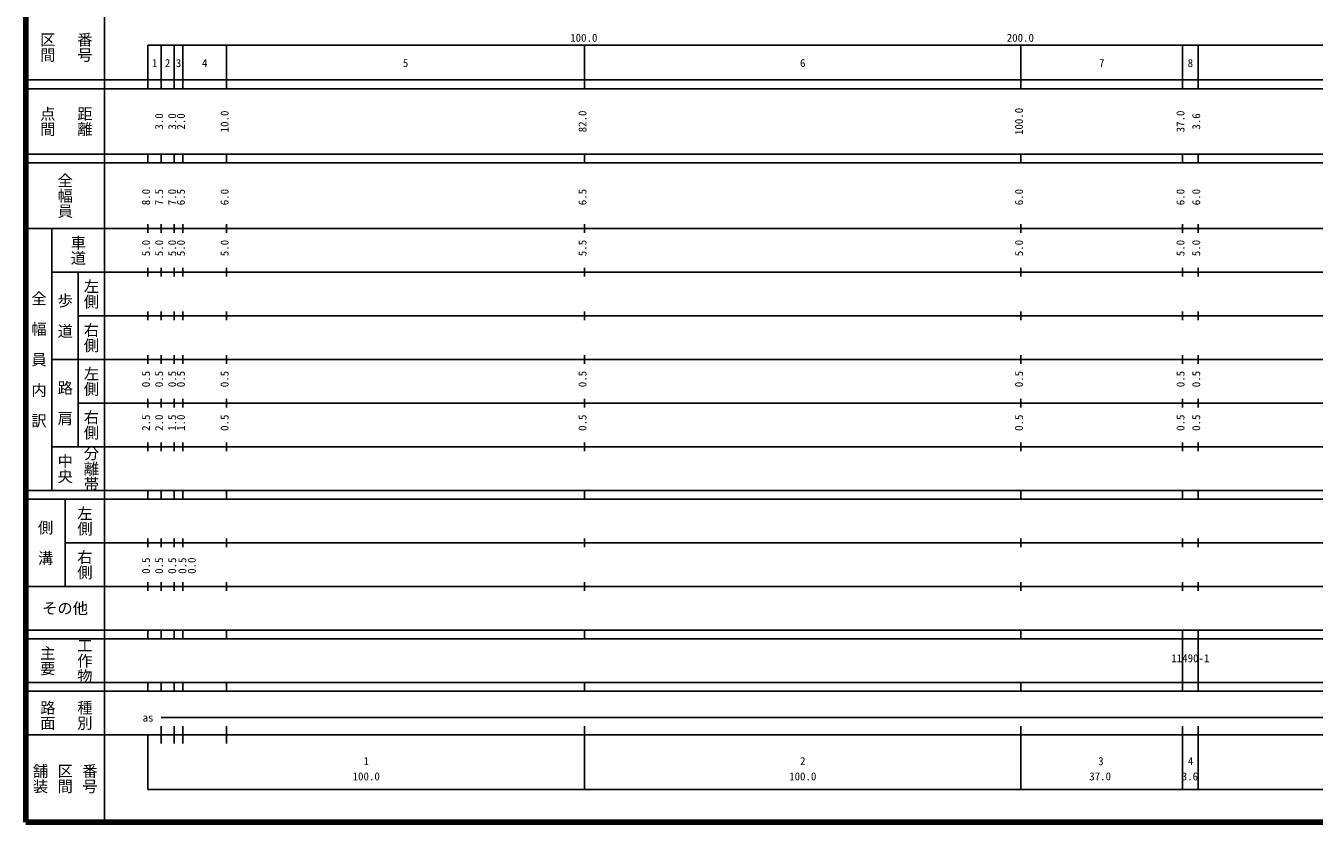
# Model space of a CAD drawing. Units: millimetres on the paper, enlarged 1000 times. Extents: x 40000 to 680000, y 20000 to 380000.
# Drawn here: x 40000 to 335178, y 20000 to 202409 of the extents above; entities that cross this region are included whole.
import ezdxf
from ezdxf.enums import TextEntityAlignment as Align

# ---------------------------------------------------------------- set-up
doc = ezdxf.new("R2010")
doc.units = ezdxf.units.MM
doc.header["$LTSCALE"] = 1000
doc.layers.add('M-TTL', color=2, linetype='Continuous', lineweight=140)
doc.layers.add('M-TTL-BAND', color=7, linetype='Continuous', lineweight=25)
doc.styles.add('@ＭＳ ゴシック', font='')
doc.styles.add('ＭＳ ゴシック', font='')
doc.styles.get('@ＭＳ ゴシック').set_extended_font_data('@MS Gothic')
doc.styles.get('ＭＳ ゴシック').set_extended_font_data('MS Gothic')

msp = doc.modelspace()

# ---------------------------------------------------------------- linework, layer by layer
at = {"layer": 'M-TTL'}
for p, q in [((40000, 380000), (40000, 20000)), ((40000, 20000), (680000, 20000))]:
    msp.add_line(p, q, dxfattribs=at)
at = {"layer": 'M-TTL-BAND'}
for p, q in [((58000, 370000), (58000, 20000)), ((68000, 198000), (579000, 198000)), ((68000, 198000), (68000, 188000)), ((71000, 188000), (71000, 198000)), ((74000, 188000), (74000, 198000)), ((76000, 188000), (76000, 198000)), ((86000, 188000), (86000, 198000)), ((168000, 188000), (168000, 198000)), ((268000, 188000), (268000, 198000)), ((305000, 188000), (305000, 198000)), ((308600, 188000), (308600, 198000)), ((40000, 190000), (579000, 190000)), ((40000, 188000), (579000, 188000)), ((40000, 173000), (579000, 173000)), ((68000, 171000), (68000, 173000)), ((71000, 171000), (71000, 173000)), ((74000, 171000), (74000, 173000)), ((76000, 171000), (76000, 173000)), ((86000, 171000), (86000, 173000)), ((168000, 171000), (168000, 173000)), ((268000, 171000), (268000, 173000)), ((305000, 171000), (305000, 173000)), ((308600, 171000), (308600, 173000)), ((40000, 171000), (579000, 171000)), ((68000, 155000), (68000, 157000)), ((71000, 155000), (71000, 157000)), ((74000, 155000), (74000, 157000)), ((76000, 155000), (76000, 157000)), ((86000, 155000), (86000, 157000)), ((168000, 155000), (168000, 157000)), ((268000, 155000), (268000, 157000)), ((305000, 155000), (305000, 157000)), ((308600, 155000), (308600, 157000)), ((40000, 156000), (579000, 156000)), ((46000, 96000), (46000, 156000)), ((46000, 146000), (579000, 146000)), ((52000, 146000), (52000, 106000)), ((68000, 145000), (68000, 147000)), ((71000, 145000), (71000, 147000)), ((74000, 145000), (74000, 147000)), ((76000, 145000), (76000, 147000)), ((86000, 145000), (86000, 147000)), ((168000, 145000), (168000, 147000)), ((268000, 145000), (268000, 147000)), ((305000, 145000), (305000, 147000)), ((308600, 145000), (308600, 147000)), ((52000, 136000), (579000, 136000)), ((68000, 135000), (68000, 137000)), ((71000, 135000), (71000, 137000)), ((74000, 135000), (74000, 137000)), ((76000, 135000), (76000, 137000)), ((86000, 135000), (86000, 137000)), ((168000, 135000), (168000, 137000)), ((268000, 135000), (268000, 137000)), ((305000, 135000), (305000, 137000)), ((308600, 135000), (308600, 137000)), ((68000, 125000), (68000, 127000)), ((71000, 125000), (71000, 127000)), ((74000, 125000), (74000, 127000)), ((76000, 125000), (76000, 127000)), ((86000, 125000), (86000, 127000)), ((168000, 125000), (168000, 127000)), ((268000, 125000), (268000, 127000)), ((305000, 125000), (305000, 127000)), ((308600, 125000), (308600, 127000)), ((46000, 126000), (579000, 126000)), ((52000, 116000), (579000, 116000)), ((68000, 115000), (68000, 117000)), ((71000, 115000), (71000, 117000)), ((74000, 115000), (74000, 117000)), ((76000, 115000), (76000, 117000)), ((86000, 115000), (86000, 117000)), ((168000, 115000), (168000, 117000)), ((268000, 115000), (268000, 117000)), ((305000, 115000), (305000, 117000)), ((308600, 115000), (308600, 117000)), ((68000, 105000), (68000, 107000)), ((71000, 105000), (71000, 107000)), ((74000, 105000), (74000, 107000)), ((76000, 105000), (76000, 107000)), ((86000, 105000), (86000, 107000)), ((168000, 105000), (168000, 107000)), ((268000, 105000), (268000, 107000)), ((305000, 105000), (305000, 107000)), ((308600, 105000), (308600, 107000)), ((46000, 106000), (579000, 106000)), ((40000, 96000), (579000, 96000)), ((68000, 94000), (68000, 96000)), ((71000, 94000), (71000, 96000)), ((74000, 94000), (74000, 96000)), ((76000, 94000), (76000, 96000)), ((86000, 94000), (86000, 96000)), ((168000, 94000), (168000, 96000)), ((268000, 94000), (268000, 96000)), ((305000, 94000), (305000, 96000)), ((308600, 94000), (308600, 96000)), ((40000, 94000), (579000, 94000)), ((49000, 94000), (49000, 74000)), ((49000, 84000), (579000, 84000)), ((68000, 83000), (68000, 85000)), ((71000, 83000), (71000, 85000)), ((74000, 83000), (74000, 85000)), ((76000, 83000), (76000, 85000)), ((86000, 83000), (86000, 85000)), ((168000, 83000), (168000, 85000)), ((268000, 83000), (268000, 85000)), ((305000, 83000), (305000, 85000)), ((308600, 83000), (308600, 85000)), ((40000, 74000), (579000, 74000)), ((68000, 73000), (68000, 75000)), ((71000, 73000), (71000, 75000)), ((74000, 73000), (74000, 75000)), ((76000, 73000), (76000, 75000)), ((86000, 73000), (86000, 75000)), ((168000, 73000), (168000, 75000)), ((268000, 73000), (268000, 75000)), ((305000, 73000), (305000, 75000)), ((308600, 73000), (308600, 75000)), ((40000, 64000), (579000, 64000)), ((40000, 62000), (579000, 62000)), ((68000, 62000), (68000, 64000)), ((71000, 62000), (71000, 64000)), ((74000, 62000), (74000, 64000)), ((76000, 62000), (76000, 64000)), ((86000, 62000), (86000, 64000)), ((168000, 62000), (168000, 64000)), ((268000, 62000), (268000, 64000)), ((305000, 62000), (305000, 64000)), ((305000, 52000), (305000, 62000)), ((308600, 62000), (308600, 64000)), ((308600, 52000), (308600, 62000)), ((40000, 52000), (579000, 52000)), ((68000, 50000), (68000, 52000)), ((71000, 50000), (71000, 52000)), ((74000, 50000), (74000, 52000)), ((76000, 50000), (76000, 52000)), ((86000, 50000), (86000, 52000)), ((168000, 50000), (168000, 52000)), ((268000, 50000), (268000, 52000)), ((305000, 50000), (305000, 52000)), ((308600, 50000), (308600, 52000)), ((40000, 50000), (579000, 50000)), ((71000, 44000), (565000, 44000)), ((71000, 38000), (71000, 42000)), ((74000, 38000), (74000, 42000)), ((76000, 38000), (76000, 42000)), ((86000, 38000), (86000, 42000)), ((168000, 27500), (168000, 42000)), ((268000, 27500), (268000, 42000)), ((305000, 27500), (305000, 42000)), ((308600, 27500), (308600, 42000)), ((40000, 40000), (579000, 40000)), ((68000, 40000), (68000, 27500)), ((68000, 27500), (579000, 27500))]:
    msp.add_line(p, q, dxfattribs=at)

# ---------------------------------------------------------------- texts
at = {"layer": 'M-TTL-BAND', "style": '@ＭＳ ゴシック'}
for s, p in [('番号', (53500, 197500)), ('区間', (45000, 197500)), ('点間', (45000, 180500)), ('距離', (53500, 180500)), ('全幅員', (49000, 163500)), ('車道', (52000, 151000)), ('左側', (55000, 141000)), ('全\u3000幅\u3000員\u3000内\u3000訳', (43000, 126000)), ('歩\u3000道', (49000, 136000)), ('右側', (55000, 131000)), ('左側', (55000, 121000)), ('路\u3000肩', (49000, 116000)), ('右側', (55000, 111000)), ('中央', (49000, 101000)), ('分離帯', (55000, 101000)), ('左側', (53500, 89000)), ('側\u3000溝', (44500, 84000)), ('右側', (53500, 79000)), ('主要', (45000, 57000)), ('工作物', (53500, 57000)), ('路面', (45000, 44500)), ('種別', (53500, 44500)), ('舗装', (43333, 30000)), ('区間', (49000, 30000)), ('番号', (54667, 30000))]:
    msp.add_text(s, height=2566, rotation=270, dxfattribs=at).set_placement(p, align=Align.MIDDLE_CENTER)
at = {"layer": 'M-TTL-BAND', "style": 'ＭＳ ゴシック'}
for s, p in [('100.0', (167844, 198195)), ('200.0', (267844, 198195)), ('1', (69500, 192405)), ('2', (72500, 192405)), ('3', (75000, 192405)), ('4', (81000, 192405)), ('5', (127000, 192405)), ('6', (218000, 192405)), ('7', (286500, 192405)), ('8', (306800, 192405)), ('11490-1', (306801, 56092)), ('as', (68000, 42500)), ('1', (118000, 32523)), ('2', (218000, 32523)), ('3', (286310, 32523)), ('4', (306859, 32523)), ('100.0', (118000, 29033)), ('100.0', (218000, 29033)), ('37.0', (286128, 29033)), ('3.6', (306696, 29033))]:
    msp.add_text(s, height=1833, dxfattribs=at).set_placement(p, align=Align.BOTTOM_CENTER)
for s, p in [('100.0', (269000, 180500)), ('3.0', (72000, 180500)), ('3.0', (75000, 180500)), ('2.0', (77000, 180500)), ('10.0', (87000, 180500)), ('82.0', (169000, 180500)), ('37.0', (306000, 180500)), ('3.6', (309600, 180500)), ('8.0', (69000, 163174)), ('7.5', (72000, 163174)), ('7.0', (75000, 163174)), ('6.5', (77000, 163174)), ('6.0', (87000, 163174)), ('6.5', (169000, 163174)), ('6.0', (269000, 163174)), ('6.0', (306000, 163174)), ('6.0', (309600, 163174)), ('5.0', (69000, 151500)), ('5.0', (72000, 151500)), ('5.0', (75000, 151500)), ('5.0', (77000, 151500)), ('5.0', (87000, 151500)), ('5.5', (169000, 151500)), ('5.0', (269000, 151500)), ('5.0', (306000, 151500)), ('5.0', (309600, 151500)), ('0.5', (69000, 121500)), ('0.5', (72000, 121500)), ('0.5', (75000, 121500)), ('0.5', (77000, 121500)), ('0.5', (87000, 121500)), ('0.5', (169000, 121500)), ('0.5', (269000, 121500)), ('0.5', (306000, 121500)), ('0.5', (309600, 121500)), ('2.5', (69000, 111500)), ('2.0', (72000, 111500)), ('1.5', (75000, 111500)), ('1.0', (77000, 111500)), ('0.5', (87000, 111500)), ('0.5', (169000, 111500)), ('0.5', (269000, 111500)), ('0.5', (306000, 111500)), ('0.5', (309600, 111500)), ('0.5', (69000, 78764)), ('0.5', (72000, 78764)), ('0.5', (75000, 78764)), ('0.5', (77338, 78764)), ('0.0', (79489, 78764))]:
    msp.add_text(s, height=1833, rotation=90, dxfattribs=at).set_placement(p, align=Align.BOTTOM_CENTER)
msp.add_text('その他', height=2566, dxfattribs=at).set_placement((49000, 69000), align=Align.MIDDLE_CENTER)

doc.saveas('drawing.dxf')
